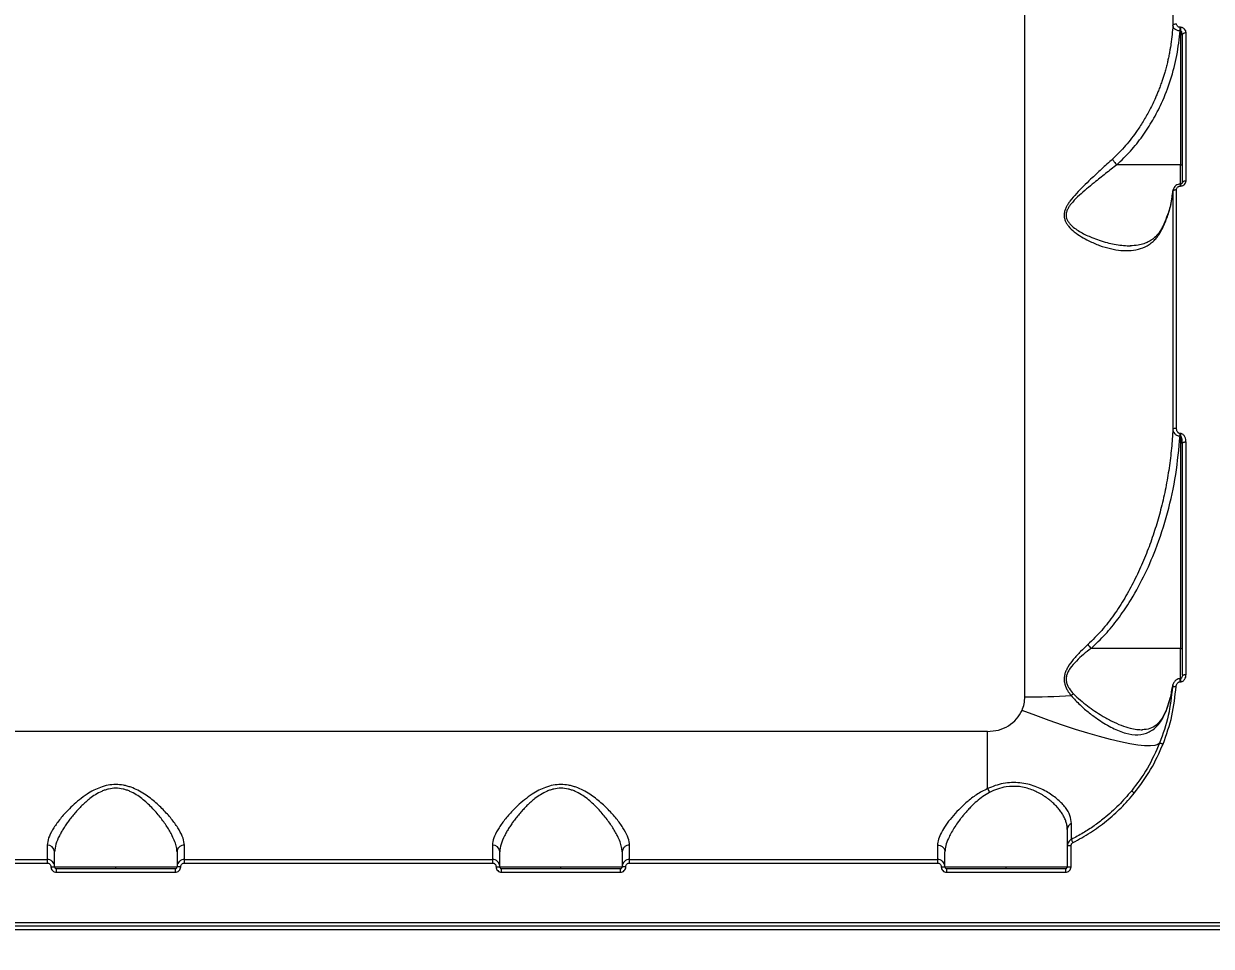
# Model space of a CAD drawing. Header units: millimetres. Extents: x -5609 to 5139, y -3980 to 3221.
# Drawn here: x 959 to 1279.1, y 221.6 to 470.4 of the extents above; entities that cross this region are included whole.
import ezdxf

# ---------------------------------------------------------------- set-up
doc = ezdxf.new("R2010")
doc.units = ezdxf.units.MM
for name, color, linetype in [('DIKOM_ОБЪЕКТ', 7, 'Continuous'), ('DIKOM_РАЗМЕР_ЗОНА', 7, 'Continuous'), ('DIKOM_РАЗМЕР_ОБЪЕКТА', 7, 'Continuous')]:
    doc.layers.add(name, color=color, linetype=linetype)
doc.styles.add('style1', font='arial.ttf', dxfattribs={"width": 0.8})
doc.dimstyles.new('1-50', dxfattribs={"dimtxt": 300, "dimasz": 200, "dimexe": 100, "dimexo": 0, "dimgap": 100, "dimtad": 1, "dimtxsty": 'style1', "dimcen": 200, "dimclrd": 7, "dimclre": 7, "dimclrt": 7, "dimadec": 1, "dimazin": 2, "dimtfac": 1, "dimtmove": 0, "dimatfit": 2, "dimfxl": 0, "dimlwd": 25, "dimlwe": 18, "dimarcsym": 0})

# ---------------------------------------------------------------- blocks, each defined once
blk = doc.blocks.new('A$Cc336a1e3')
at = {"color": 8, "linetype": 'Continuous', "lineweight": 15}
for p, q in [((4049.05, 1561.75), (4049.05, 1881.9)), ((4091, 1700.03), (4091, 1705.26)), ((4090.97, 1699.51), (4090.97, 1700.03)), ((4091, 1700.03), (4091, 1699.51)), ((4088.94, 1698.1), (4089.03, 1698.48)), ((4091, 1566.62), (4091, 1574.82)), ((4090.91, 1565.81), (4090.91, 1566.65)), ((4088.93, 1564.86), (4088.83, 1564.43))]:
    blk.add_line(p, q, dxfattribs=at)
at = {"color": 7, "linetype": 'Continuous', "lineweight": 15}
for p, q in [((4088.94, 1808.57), (4088.94, 1742.74)), ((4091, 1742.31), (4090.9, 1742.31)), ((4090.9, 1741.41), (4090.9, 1742.31)), ((4091, 1742.31), (4091, 1741.41)), ((4091, 1741.41), (4090.9, 1741.41)), ((4091, 1741.41), (4091, 1705.26)), ((4092.5, 1700.92), (4092.5, 1740.79)), ((4091, 1705.26), (4073.84, 1705.26)), ((4091, 1700.03), (4090.97, 1700.03)), ((4091.5, 1700.45), (4091.57, 1700.62)), ((4088.94, 1698.1), (4088.94, 1633.92)), ((4089.94, 1634.21), (4089.94, 1698.54)), ((4091, 1699.51), (4090.97, 1699.51)), ((4091, 1632.76), (4090.88, 1632.76)), ((4090.88, 1632.11), (4090.88, 1632.76)), ((4091, 1632.76), (4091, 1632.11)), ((4091, 1632.11), (4090.88, 1632.11)), ((4091, 1632.11), (4091, 1574.82)), ((4092.5, 1567.75), (4092.5, 1630.41)), ((4091, 1574.82), (4066.89, 1574.82)), ((4091.01, 1566.65), (4090.91, 1566.65)), ((4091, 1565.81), (4090.91, 1565.81)), ((4091.5, 1567.59), (4091.57, 1567.65)), ((4088.86, 1564.85), (4088.46, 1562.56)), ((4088.27, 1561.58), (4087.13, 1558.11)), ((4039, 1552.41), (3689, 1552.41)), ((4039, 1537), (4039, 1552.41)), ((3785.5, 1521.76), (3785.5, 1517.9)), ((3822.5, 1517.9), (3822.5, 1521.76)), ((3905.5, 1521.76), (3905.5, 1517.9)), ((3942.5, 1517.9), (3942.5, 1521.76)), ((4025.5, 1521.76), (4025.5, 1517.9)), ((4060.5, 1521.52), (4060.5, 1515.9)), ((4061.5, 1515.94), (4061.5, 1521.57)), ((3702.5, 1517.9), (3785.5, 1517.9)), ((3785.5, 1517.9), (3785.5, 1516.94)), ((3822.5, 1516.94), (3822.5, 1517.9)), ((3822.5, 1517.9), (3905.5, 1517.9)), ((3905.5, 1517.9), (3905.5, 1516.94)), ((3942.5, 1516.94), (3942.5, 1517.9)), ((3942.5, 1517.9), (4025.5, 1517.9)), ((4025.5, 1517.9), (4025.5, 1516.94)), ((3702.5, 1516.94), (3785.5, 1516.94)), ((3787.5, 1515.9), (3804, 1515.9)), ((3788, 1514.44), (3788, 1515.4)), ((3820, 1515.4), (3788, 1515.4)), ((3788, 1514.44), (3820, 1514.44)), ((3804, 1515.9), (3820.5, 1515.9)), ((3820, 1515.4), (3820, 1514.44)), ((3822.5, 1516.94), (3905.5, 1516.94)), ((3907.5, 1515.9), (3924, 1515.9)), ((3908, 1514.44), (3908, 1515.4)), ((3940, 1515.4), (3908, 1515.4)), ((3908, 1514.44), (3940, 1514.44)), ((3924, 1515.9), (3940.5, 1515.9)), ((3940, 1515.4), (3940, 1514.44)), ((3942.5, 1516.94), (4025.5, 1516.94)), ((4027.5, 1515.9), (4044, 1515.9)), ((4028, 1514.44), (4028, 1515.4)), ((4060, 1515.4), (4028, 1515.4)), ((4028, 1514.44), (4060, 1514.44)), ((4044, 1515.9), (4060.5, 1515.9)), ((4060, 1515.4), (4060, 1514.44)), ((3622, 1500.91), (4106, 1500.91)), ((4106, 1499.9), (3622, 1499.9)), ((4106, 1498.9), (3622, 1498.9))]:
    blk.add_line(p, q, dxfattribs=at)
at = {"color": 7, "linetype": 'Continuous', "lineweight": 15, "flags": 128}
for points in [[(4092.5, 1740.79), (4092.3, 1740.78), (4092.12, 1740.74), (4091.94, 1740.69), (4091.79, 1740.62), (4091.67, 1740.53), (4091.58, 1740.43), (4091.52, 1740.33), (4091.5, 1740.21)], [(4088.94, 1698.1), (4088.97, 1698.19), (4089.04, 1698.27), (4089.13, 1698.34), (4089.26, 1698.41), (4089.41, 1698.46), (4089.57, 1698.5), (4089.75, 1698.53), (4089.94, 1698.54)], [(4091, 1574.82), (4091.1, 1574.82), (4091.19, 1574.81), (4091.28, 1574.79), (4091.35, 1574.77), (4091.42, 1574.75), (4091.46, 1574.72), (4091.49, 1574.69), (4091.5, 1574.65)], [(4085.39, 1549.29), (4084.92, 1548.87), (4084.08, 1548.61), (4082.88, 1548.5), (4081.35, 1548.55), (4079.49, 1548.75), (4077.32, 1549.1), (4074.87, 1549.6), (4072.15, 1550.25), (4069.2, 1551.03), (4066.04, 1551.94), (4062.7, 1552.98), (4059.23, 1554.12), (4055.64, 1555.37), (4051.98, 1556.7), (4048.29, 1558.11)]]:
    blk.add_lwpolyline(points, dxfattribs=at)
at = {"color": 8, "linetype": 'Continuous', "lineweight": 15, "flags": 128}
blk.add_lwpolyline([(4087.13, 1558.11), (4087.08, 1557.98), (4087.05, 1557.73)], dxfattribs=at)
at = {"color": 7, "linetype": 'Continuous', "lineweight": 15}
for centre, radius, start, end in [((4073.02, 1580.8), 8.57, 215.4079, 224.2775), ((4049.17, 1798.15), 236.4, 269.9708, 272.9963), ((4076.15, 1533.2), 3.55, 47.1952, 62.557), ((4062.26, 1525.95), 1.76, 111.1444, 178.1679), ((3785.59, 1519.85), 1.91, 3.0474, 92.7523), ((3905.59, 1519.85), 1.91, 3.0474, 92.7523), ((4061.25, 1516.69), 4.89, 87.0725, 98.8301), ((4053.37, 1518.33), 9.61, 25.4874, 31.1663), ((3821.25, 1509.36), 6.58, 87.8263, 96.5461), ((3941.25, 1509.36), 6.58, 87.8263, 96.5461)]:
    blk.add_arc(centre, radius, start, end, dxfattribs=at)
for points, knots in [([(4088.94, 1742.74), (4088.89, 1741.96), (4088.76, 1740.3), (4088.52, 1738.38), (4088.29, 1736.91), (4088.12, 1735.91), (4087.89, 1734.75), (4087.68, 1733.76), (4087.54, 1733.14), (4087.48, 1732.92), (4087.36, 1732.39), (4087.13, 1731.48), (4086.77, 1730.2), (4086.42, 1729.06), (4086.05, 1727.91), (4085.64, 1726.73), (4085.18, 1725.51), (4084.72, 1724.36), (4083.96, 1722.57), (4082.81, 1720.17), (4081.17, 1717.23), (4079.04, 1713.95), (4076.31, 1710.36), (4073.88, 1707.96), (4072.66, 1706.76)], [0, 0, 0, 0, 0.058069, 0.124659, 0.14509, 0.169043, 0.20119, 0.232847, 0.244784, 0.248932, 0.249399, 0.285729, 0.318774, 0.348544, 0.375046, 0.40896, 0.441258, 0.471943, 0.501021, 0.586411, 0.669147, 0.75042, 0.875034, 1, 1, 1, 1]), ([(4088.94, 1742.74), (4088.96, 1742.81), (4089.01, 1742.95), (4089.24, 1743.13), (4089.57, 1743.25), (4089.82, 1743.27), (4089.94, 1743.28)], [0, 0, 0, 0, 0.240972, 0.499983, 0.758921, 1, 1, 1, 1]), ([(4088.94, 1742.74), (4088.97, 1742.59), (4089.03, 1742.28), (4089.36, 1741.92), (4089.74, 1741.69), (4090.08, 1741.54), (4090.48, 1741.44), (4090.76, 1741.42), (4090.9, 1741.41)], [0, 0, 0, 0, 0.233221, 0.475358, 0.601873, 0.732336, 0.865765, 1, 1, 1, 1]), ([(4090.9, 1742.31), (4090.83, 1742.31), (4090.69, 1742.32), (4090.49, 1742.39), (4090.32, 1742.49), (4090.13, 1742.67), (4089.97, 1742.93), (4089.95, 1743.16), (4089.94, 1743.28)], [0, 0, 0, 0, 0.124401, 0.250108, 0.372811, 0.500495, 0.750319, 1, 1, 1, 1]), ([(4092.5, 1740.79), (4092.48, 1740.97), (4092.45, 1741.33), (4092.19, 1741.74), (4091.9, 1742.02), (4091.64, 1742.18), (4091.33, 1742.29), (4091.11, 1742.3), (4091, 1742.31)], [0, 0, 0, 0, 0.249624, 0.499378, 0.627437, 0.749933, 0.875201, 1, 1, 1, 1]), ([(4073.84, 1705.26), (4075.1, 1706.46), (4077.61, 1708.86), (4080.82, 1712.93), (4083.61, 1717.24), (4086.22, 1722.3), (4088.46, 1728.14), (4090.18, 1734.71), (4090.66, 1739.18), (4090.9, 1741.41)], [0, 0, 0, 0, 0.125521, 0.250472, 0.374856, 0.499843, 0.667347, 0.834073, 1, 1, 1, 1]), ([(4091.5, 1740.21), (4091.49, 1740.45), (4091.46, 1740.79), (4091.31, 1741.18), (4091.18, 1741.34), (4091.07, 1741.4), (4091.02, 1741.41), (4091, 1741.41)], [0, 0, 0, 0, 0.499833, 0.749766, 0.891646, 0.948445, 1, 1, 1, 1]), ([(4091.5, 1740.21), (4091.5, 1733.76), (4091.5, 1720.85), (4091.5, 1707.25), (4091.5, 1700.45)], [0, 0, 0, 0, 0.5, 1, 1, 1, 1]), ([(4072.66, 1706.76), (4071.68, 1705.87), (4069.74, 1704.08), (4067.1, 1701.64), (4064.82, 1699.46), (4062.92, 1697.52), (4061.51, 1695.89), (4060.64, 1694.62), (4060.16, 1693.76), (4059.81, 1692.87), (4059.62, 1691.94), (4059.66, 1691.02), (4059.9, 1690.17), (4060.3, 1689.38), (4061.07, 1688.32), (4062.41, 1687.08), (4064.27, 1685.8), (4066.57, 1684.55), (4069.2, 1683.44), (4072.12, 1682.56), (4074.98, 1682.08), (4077.73, 1682.05), (4080.31, 1682.54), (4082.26, 1683.47), (4083.65, 1684.55), (4084.6, 1685.55), (4085.46, 1686.72), (4085.94, 1687.64), (4086.18, 1688.1)], [0, 0, 0, 0, 0.062096, 0.12419, 0.166263, 0.208612, 0.250673, 0.267401, 0.282602, 0.298919, 0.315281, 0.331755, 0.348133, 0.363597, 0.380617, 0.420606, 0.464429, 0.506418, 0.568853, 0.630517, 0.691981, 0.753871, 0.815264, 0.876879, 0.907927, 0.938228, 0.969338, 1, 1, 1, 1]), ([(4072.66, 1706.76), (4072.72, 1706.65), (4072.86, 1706.42), (4073.15, 1706.03), (4073.48, 1705.62), (4073.72, 1705.38), (4073.84, 1705.26)], [0, 0, 0, 0, 0.245731, 0.499974, 0.75421, 1, 1, 1, 1]), ([(4073.84, 1705.26), (4073.84, 1705.26), (4073.84, 1705.26), (4073.84, 1705.26), (4073.84, 1705.26)], [0, 0, 0, 0, 0.544799, 1, 1, 1, 1]), ([(4091, 1705.26), (4091.07, 1705.25), (4091.2, 1705.25), (4091.36, 1705.21), (4091.48, 1705.16), (4091.49, 1705.12), (4091.5, 1705.09)], [0, 0, 0, 0, 0.250101, 0.499929, 0.749949, 1, 1, 1, 1]), ([(4090.97, 1700.03), (4090.75, 1700.01), (4090.32, 1699.97), (4089.71, 1699.64), (4089.21, 1699.12), (4089.06, 1698.68), (4088.99, 1698.46)], [0, 0, 0, 0, 0.231387, 0.477127, 0.733891, 1, 1, 1, 1]), ([(4091, 1699.51), (4091.1, 1699.51), (4091.31, 1699.53), (4091.6, 1699.62), (4091.86, 1699.75), (4092.16, 1700), (4092.44, 1700.39), (4092.48, 1700.75), (4092.5, 1700.92)], [0, 0, 0, 0, 0.125199, 0.251006, 0.37535, 0.501261, 0.750505, 1, 1, 1, 1]), ([(4091.57, 1700.62), (4091.56, 1700.54), (4091.54, 1700.38), (4091.4, 1700.18), (4091.21, 1700.05), (4091.07, 1700.04), (4091, 1700.03)], [0, 0, 0, 0, 0.274122, 0.529873, 0.764868, 1, 1, 1, 1]), ([(4086.18, 1688.1), (4086.42, 1688.62), (4086.9, 1689.66), (4087.51, 1691.3), (4088.07, 1693.09), (4088.48, 1694.84), (4088.78, 1696.53), (4088.89, 1697.56), (4088.94, 1698.1)], [0, 0, 0, 0, 0.161478, 0.320855, 0.501542, 0.698744, 0.841247, 1, 1, 1, 1]), ([(4088.96, 1698.45), (4088.75, 1696.83), (4088.34, 1693.45), (4086.94, 1690.24), (4086.21, 1688.57)], [0, 0, 0, 0, 0.481687, 1, 1, 1, 1]), ([(4089.94, 1698.54), (4089.95, 1698.66), (4089.98, 1698.9), (4090.17, 1699.17), (4090.38, 1699.34), (4090.56, 1699.43), (4090.76, 1699.5), (4090.9, 1699.5), (4090.97, 1699.51)], [0, 0, 0, 0, 0.249804, 0.499194, 0.625334, 0.74932, 0.875299, 1, 1, 1, 1]), ([(4086.24, 1688.66), (4085.96, 1688.13), (4085.42, 1687.11), (4084.52, 1686.05), (4083.73, 1685.33), (4083.02, 1684.82), (4082.21, 1684.35), (4081.07, 1683.89), (4079.5, 1683.49), (4078.18, 1683.43), (4077.46, 1683.4)], [0, 0, 0, 0, 0.142023, 0.273079, 0.371564, 0.442238, 0.531812, 0.654041, 0.809282, 1, 1, 1, 1]), ([(4088.94, 1633.92), (4088.84, 1632.21), (4088.63, 1628.72), (4087.97, 1623.46), (4087.06, 1618.12), (4085.88, 1612.9), (4084.46, 1607.8), (4082.79, 1602.82), (4080.84, 1597.89), (4078.59, 1593.05), (4076.03, 1588.35), (4073.12, 1583.86), (4069.86, 1579.6), (4067.31, 1577.09), (4066.04, 1575.84)], [0, 0, 0, 0, 0.080959, 0.165831, 0.250676, 0.336953, 0.418726, 0.500442, 0.5844, 0.667998, 0.751091, 0.834733, 0.917501, 1, 1, 1, 1]), ([(4088.94, 1633.92), (4088.96, 1633.96), (4089.01, 1634.04), (4089.24, 1634.13), (4089.57, 1634.2), (4089.82, 1634.21), (4089.94, 1634.21)], [0, 0, 0, 0, 0.240964, 0.49995, 0.758908, 1, 1, 1, 1]), ([(4088.94, 1633.92), (4088.97, 1633.73), (4089.02, 1633.34), (4089.29, 1632.88), (4089.63, 1632.55), (4089.97, 1632.32), (4090.4, 1632.15), (4090.72, 1632.12), (4090.88, 1632.11)], [0, 0, 0, 0, 0.220879, 0.45183, 0.575927, 0.707905, 0.850493, 1, 1, 1, 1]), ([(4090.88, 1632.76), (4090.8, 1632.77), (4090.63, 1632.78), (4090.42, 1632.92), (4090.26, 1633.09), (4090.09, 1633.37), (4089.97, 1633.75), (4089.95, 1634.06), (4089.94, 1634.21)], [0, 0, 0, 0, 0.124898, 0.250275, 0.369308, 0.500739, 0.750213, 1, 1, 1, 1]), ([(4092.5, 1630.41), (4092.49, 1630.66), (4092.46, 1631.16), (4092.21, 1631.88), (4091.84, 1632.41), (4091.45, 1632.66), (4091.2, 1632.74), (4091.07, 1632.75), (4091, 1632.76)], [0, 0, 0, 0, 0.249902, 0.499502, 0.748844, 0.874396, 0.938017, 1, 1, 1, 1]), ([(4066.89, 1574.82), (4068.21, 1576.05), (4070.84, 1578.52), (4074.21, 1582.71), (4077.74, 1587.87), (4081.18, 1594.09), (4084.7, 1602.18), (4087.67, 1611.37), (4089.95, 1621.65), (4090.57, 1628.62), (4090.88, 1632.11)], [0, 0, 0, 0, 0.083476, 0.166702, 0.250244, 0.375897, 0.500729, 0.666518, 0.833409, 1, 1, 1, 1]), ([(4091.5, 1630.1), (4091.49, 1630.46), (4091.47, 1631), (4091.34, 1631.61), (4091.23, 1631.91), (4091.13, 1632.05), (4091.05, 1632.1), (4091.02, 1632.11), (4091, 1632.11)], [0, 0, 0, 0, 0.497988, 0.748085, 0.87353, 0.947982, 0.975804, 1, 1, 1, 1]), ([(4092.5, 1630.41), (4092.37, 1630.41), (4092.18, 1630.4), (4091.95, 1630.37), (4091.79, 1630.33), (4091.66, 1630.28), (4091.53, 1630.2), (4091.51, 1630.14), (4091.5, 1630.1)], [0, 0, 0, 0, 0.239403, 0.368346, 0.499984, 0.631593, 0.760606, 1, 1, 1, 1]), ([(4091.5, 1630.1), (4091.5, 1623.27), (4091.5, 1609.6), (4091.5, 1588.72), (4091.5, 1574.63), (4091.5, 1567.59)], [0, 0, 0, 0, 0.333319, 0.666685, 1, 1, 1, 1]), ([(4066.04, 1575.84), (4065.37, 1575.22), (4064.02, 1573.96), (4062.14, 1571.94), (4060.83, 1570.17), (4060.12, 1568.76), (4059.77, 1567.76), (4059.61, 1566.71), (4059.7, 1565.31), (4060.2, 1564.02), (4060.9, 1562.88), (4061.31, 1562.35), (4061.53, 1562.07)], [0, 0, 0, 0, 0.165375, 0.338276, 0.4948, 0.558127, 0.620499, 0.684319, 0.747991, 0.874316, 0.934137, 1, 1, 1, 1]), ([(4066.89, 1574.82), (4066.2, 1574.28), (4064.85, 1573.21), (4062.92, 1571.46), (4061.53, 1569.92), (4060.73, 1568.63), (4060.34, 1567.73), (4060.14, 1566.76), (4060.2, 1565.79), (4060.5, 1564.87), (4061.1, 1563.76), (4061.73, 1563.06), (4062.15, 1562.59)], [0, 0, 0, 0, 0.169378, 0.335961, 0.49984, 0.562678, 0.624849, 0.687481, 0.749775, 0.812281, 0.87477, 1, 1, 1, 1]), ([(4090.91, 1566.65), (4090.73, 1566.63), (4090.33, 1566.6), (4089.72, 1566.26), (4089.17, 1565.65), (4088.99, 1565.12), (4088.89, 1564.83)], [0, 0, 0, 0, 0.176867, 0.417083, 0.692845, 1, 1, 1, 1]), ([(4089.83, 1564.51), (4089.85, 1564.66), (4089.89, 1564.97), (4090.11, 1565.38), (4090.39, 1565.65), (4090.67, 1565.79), (4090.83, 1565.8), (4090.91, 1565.81)], [0, 0, 0, 0, 0.249715, 0.499103, 0.748783, 0.877248, 1, 1, 1, 1]), ([(4091, 1565.81), (4091.11, 1565.82), (4091.34, 1565.84), (4091.65, 1565.99), (4091.92, 1566.2), (4092.21, 1566.55), (4092.45, 1567.08), (4092.48, 1567.52), (4092.5, 1567.75)], [0, 0, 0, 0, 0.125682, 0.250754, 0.372669, 0.50151, 0.750721, 1, 1, 1, 1]), ([(4091.57, 1567.65), (4091.55, 1567.5), (4091.5, 1567.23), (4091.36, 1566.94), (4091.22, 1566.77), (4091.13, 1566.69), (4091.06, 1566.66), (4091.02, 1566.65), (4091.01, 1566.65), (4091, 1566.65)], [0, 0, 0, 0, 0.355763, 0.66756, 0.793195, 0.888733, 0.951826, 0.975762, 1, 1, 1, 1]), ([(4061.53, 1562.07), (4061.63, 1562.17), (4061.83, 1562.35), (4062.04, 1562.51), (4062.15, 1562.59)], [0, 0, 0, 0, 0.50005, 1, 1, 1, 1]), ([(4088.83, 1564.43), (4088.56, 1561.85), (4088.01, 1556.67), (4086.26, 1551.75), (4085.39, 1549.29)], [0, 0, 0, 0, 0.500043, 1, 1, 1, 1]), ([(4086.32, 1549.03), (4087.21, 1551.55), (4088.99, 1556.58), (4089.55, 1561.87), (4089.83, 1564.51)], [0, 0, 0, 0, 0.499998, 1, 1, 1, 1]), ([(4087.05, 1557.73), (4087.46, 1558.83), (4088.28, 1561.03), (4088.65, 1563.3), (4088.83, 1564.43)], [0, 0, 0, 0, 0.500381, 1, 1, 1, 1]), ([(4088.83, 1564.43), (4088.85, 1564.45), (4088.9, 1564.48), (4089.13, 1564.52), (4089.46, 1564.53), (4089.71, 1564.52), (4089.83, 1564.51)], [0, 0, 0, 0, 0.241074, 0.500053, 0.758991, 1, 1, 1, 1]), ([(4048.29, 1558.11), (4048.51, 1558.7), (4048.96, 1559.87), (4049.02, 1561.13), (4049.05, 1561.75)], [0, 0, 0, 0, 0.501502, 1, 1, 1, 1]), ([(4061.53, 1562.07), (4062.32, 1561.22), (4063.89, 1559.52), (4066.43, 1557.39), (4069.38, 1555.21), (4072.7, 1553.23), (4076.27, 1551.79), (4079.61, 1551.34), (4082.11, 1551.94), (4083.89, 1553.08), (4085.1, 1554.28), (4086.17, 1555.8), (4086.75, 1557.08), (4087.05, 1557.73)], [0, 0, 0, 0, 0.084171, 0.167661, 0.251368, 0.37574, 0.50064, 0.624961, 0.749623, 0.812307, 0.87475, 0.936913, 1, 1, 1, 1]), ([(4039, 1552.41), (4039.99, 1552.48), (4041.97, 1552.64), (4044.67, 1553.86), (4046.93, 1555.66), (4047.84, 1557.3), (4048.29, 1558.11)], [0, 0, 0, 0, 0.257838, 0.511894, 0.759439, 1, 1, 1, 1]), ([(4087.13, 1558.11), (4086.73, 1557.27), (4085.94, 1555.59), (4084.47, 1554.03), (4082.8, 1553.04), (4081.42, 1552.92), (4080.72, 1552.86)], [0, 0, 0, 0, 0.244536, 0.490365, 0.741655, 1, 1, 1, 1]), ([(4085.39, 1549.29), (4084.37, 1546.99), (4082.33, 1542.39), (4079.3, 1538.36), (4077.78, 1536.35)], [0, 0, 0, 0, 0.500004, 1, 1, 1, 1]), ([(4078.56, 1535.8), (4080.11, 1537.86), (4083.2, 1541.98), (4085.28, 1546.68), (4086.32, 1549.03)], [0, 0, 0, 0, 0.5, 1, 1, 1, 1]), ([(4085.39, 1549.29), (4085.41, 1549.29), (4085.45, 1549.31), (4085.67, 1549.26), (4085.98, 1549.16), (4086.21, 1549.07), (4086.32, 1549.03)], [0, 0, 0, 0, 0.240976, 0.499992, 0.7591, 1, 1, 1, 1]), ([(3822.5, 1521.76), (3822.42, 1522.38), (3822.27, 1523.61), (3821.14, 1525.85), (3819.51, 1528.24), (3817.4, 1530.74), (3814.84, 1533.23), (3812.3, 1535.21), (3810.01, 1536.56), (3808.42, 1537.27), (3807.1, 1537.69), (3805.73, 1538.01), (3803.98, 1538.17), (3801.87, 1537.97), (3799.87, 1537.4), (3797.97, 1536.55), (3796.06, 1535.42), (3794.14, 1534.01), (3792.29, 1532.39), (3790.37, 1530.46), (3788.49, 1528.25), (3786.87, 1525.86), (3785.74, 1523.62), (3785.58, 1522.38), (3785.5, 1521.76)], [0, 0, 0, 0, 0.061231, 0.122776, 0.184508, 0.246762, 0.308928, 0.371934, 0.405172, 0.435829, 0.452617, 0.468854, 0.500271, 0.531643, 0.564591, 0.595172, 0.628313, 0.670082, 0.711982, 0.753506, 0.81525, 0.877057, 0.938318, 1, 1, 1, 1]), ([(3804, 1537.12), (3803.34, 1537.07), (3802.36, 1537.01), (3801.11, 1536.63), (3799.9, 1536.16), (3798.49, 1535.4), (3797.07, 1534.39), (3795.86, 1533.39), (3794.83, 1532.42), (3793.86, 1531.42), (3792.94, 1530.39), (3792.06, 1529.32), (3791.25, 1528.26), (3790.53, 1527.23), (3789.88, 1526.23), (3789.3, 1525.24), (3788.52, 1523.79), (3787.71, 1521.92), (3787.57, 1520.61), (3787.5, 1519.95)], [0, 0, 0, 0, 0.062718, 0.093244, 0.125436, 0.188207, 0.250742, 0.29985, 0.34934, 0.398896, 0.447772, 0.500432, 0.55407, 0.601563, 0.650892, 0.700492, 0.749952, 0.874404, 1, 1, 1, 1]), ([(3820.5, 1519.95), (3820.47, 1520.37), (3820.41, 1521.22), (3819.95, 1522.68), (3819.31, 1524.11), (3818.57, 1525.49), (3817.8, 1526.75), (3816.92, 1528.03), (3815.95, 1529.32), (3814.88, 1530.61), (3813.71, 1531.89), (3812.44, 1533.13), (3811.05, 1534.31), (3809.52, 1535.39), (3808.1, 1536.16), (3806.9, 1536.63), (3805.65, 1537.01), (3804.66, 1537.07), (3804, 1537.12)], [0, 0, 0, 0, 0.081928, 0.164557, 0.249571, 0.312042, 0.374373, 0.436895, 0.499548, 0.56181, 0.623925, 0.686213, 0.749003, 0.81164, 0.874481, 0.90655, 0.936958, 1, 1, 1, 1]), ([(3942.5, 1521.76), (3942.42, 1522.38), (3942.27, 1523.61), (3941.14, 1525.85), (3939.51, 1528.24), (3937.4, 1530.74), (3934.84, 1533.23), (3932.3, 1535.21), (3930.01, 1536.56), (3928.42, 1537.27), (3927.1, 1537.69), (3925.73, 1538.01), (3923.98, 1538.17), (3921.87, 1537.97), (3919.87, 1537.4), (3917.97, 1536.55), (3916.06, 1535.42), (3914.14, 1534.01), (3912.29, 1532.39), (3910.37, 1530.46), (3908.49, 1528.25), (3906.87, 1525.86), (3905.74, 1523.62), (3905.58, 1522.38), (3905.5, 1521.76)], [0, 0, 0, 0, 0.061231, 0.122776, 0.184508, 0.246762, 0.308928, 0.371934, 0.405172, 0.435829, 0.452617, 0.468854, 0.500271, 0.531643, 0.564591, 0.595172, 0.628313, 0.670082, 0.711982, 0.753506, 0.81525, 0.877057, 0.938318, 1, 1, 1, 1]), ([(3924, 1537.12), (3923.34, 1537.07), (3922.36, 1537.01), (3921.11, 1536.63), (3919.9, 1536.16), (3918.49, 1535.4), (3917.07, 1534.39), (3915.86, 1533.39), (3914.83, 1532.42), (3913.86, 1531.42), (3912.94, 1530.39), (3912.06, 1529.32), (3911.25, 1528.26), (3910.53, 1527.23), (3909.88, 1526.23), (3909.3, 1525.24), (3908.52, 1523.79), (3907.71, 1521.92), (3907.57, 1520.61), (3907.5, 1519.95)], [0, 0, 0, 0, 0.062722, 0.093244, 0.125436, 0.188207, 0.250742, 0.29985, 0.34934, 0.398896, 0.447772, 0.500432, 0.55407, 0.601563, 0.650892, 0.700492, 0.749952, 0.874404, 1, 1, 1, 1]), ([(3940.5, 1519.95), (3940.47, 1520.37), (3940.41, 1521.22), (3939.95, 1522.68), (3939.31, 1524.11), (3938.57, 1525.49), (3937.8, 1526.75), (3936.92, 1528.03), (3935.95, 1529.32), (3934.88, 1530.61), (3933.71, 1531.89), (3932.44, 1533.13), (3931.05, 1534.31), (3929.52, 1535.39), (3928.1, 1536.16), (3926.9, 1536.63), (3925.65, 1537.01), (3924.66, 1537.07), (3924, 1537.12)], [0, 0, 0, 0, 0.081928, 0.164557, 0.249571, 0.312042, 0.374373, 0.436895, 0.49955, 0.561809, 0.623925, 0.686213, 0.749003, 0.81164, 0.874481, 0.90655, 0.936958, 1, 1, 1, 1]), ([(4039, 1537), (4037.98, 1536.48), (4035.96, 1535.44), (4033.42, 1533.42), (4031.19, 1531.34), (4029.29, 1529.22), (4027.7, 1527.14), (4026.5, 1525.17), (4025.67, 1523.32), (4025.56, 1522.28), (4025.5, 1521.76)], [0, 0, 0, 0, 0.127438, 0.253797, 0.379468, 0.503782, 0.62855, 0.752229, 0.875807, 1, 1, 1, 1]), ([(4061.63, 1527.59), (4061.55, 1528.29), (4061.39, 1529.7), (4060.1, 1531.88), (4058.1, 1534.02), (4055.36, 1536.02), (4052.47, 1537.44), (4049.83, 1538.24), (4047.7, 1538.61), (4045.47, 1538.68), (4043.22, 1538.41), (4041.04, 1537.85), (4039.68, 1537.28), (4039, 1537)], [0, 0, 0, 0, 0.123906, 0.248054, 0.371611, 0.496023, 0.620563, 0.683269, 0.74642, 0.809431, 0.872817, 0.93637, 1, 1, 1, 1]), ([(4039, 1537), (4039.1, 1536.84), (4039.29, 1536.51), (4039.46, 1536.14), (4039.54, 1535.95)], [0, 0, 0, 0, 0.499996, 1, 1, 1, 1]), ([(4044, 1537.49), (4043.22, 1537.31), (4041.65, 1536.97), (4040.25, 1536.29), (4039.54, 1535.95)], [0, 0, 0, 0, 0.49959, 1, 1, 1, 1]), ([(4060.5, 1526.01), (4060.49, 1526.3), (4060.46, 1526.92), (4060.24, 1527.87), (4059.89, 1528.84), (4059.4, 1529.81), (4058.78, 1530.77), (4058.01, 1531.75), (4057.13, 1532.69), (4056.23, 1533.52), (4055.38, 1534.2), (4054.58, 1534.78), (4053.59, 1535.41), (4052.39, 1536.08), (4050.9, 1536.74), (4049.31, 1537.25), (4047.02, 1537.73), (4045.21, 1537.58), (4044, 1537.49)], [0, 0, 0, 0, 0.059251, 0.124898, 0.187105, 0.249659, 0.312408, 0.374694, 0.441398, 0.499361, 0.544202, 0.585953, 0.624633, 0.690475, 0.750002, 0.812516, 0.875374, 1, 1, 1, 1]), ([(4039.54, 1535.95), (4038.92, 1535.6), (4037.69, 1534.89), (4036.06, 1533.57), (4034.92, 1532.51), (4034.18, 1531.75), (4033.78, 1531.32), (4033.39, 1530.89), (4033, 1530.45), (4032.71, 1530.11), (4032.43, 1529.76), (4032.09, 1529.35), (4031.66, 1528.8), (4031.26, 1528.26), (4030.67, 1527.44), (4029.92, 1526.32), (4029.1, 1524.9), (4028.32, 1523.33), (4027.65, 1521.61), (4027.55, 1520.51), (4027.5, 1519.95)], [0, 0, 0, 0, 0.082674, 0.165593, 0.249913, 0.273575, 0.299134, 0.323567, 0.347733, 0.374939, 0.381396, 0.407268, 0.44626, 0.475201, 0.499309, 0.58655, 0.668107, 0.749285, 0.874206, 1, 1, 1, 1]), ([(4077.78, 1536.35), (4076.67, 1535.06), (4074.39, 1532.42), (4070.94, 1529.36), (4067.69, 1526.91), (4064.76, 1524.99), (4062.66, 1523.87), (4061.6, 1523.3)], [0, 0, 0, 0, 0.244475, 0.498626, 0.659752, 0.82687, 1, 1, 1, 1]), ([(4062.05, 1522.46), (4063.62, 1523.32), (4066.76, 1525.04), (4071.08, 1528.22), (4075.07, 1531.76), (4077.39, 1534.45), (4078.56, 1535.8)], [0, 0, 0, 0, 0.251739, 0.501319, 0.749823, 1, 1, 1, 1]), ([(4061.6, 1523.3), (4061.6, 1523.35), (4061.6, 1523.46), (4061.61, 1524.31), (4061.61, 1525.63), (4061.62, 1526.94), (4061.63, 1527.59)], [0, 0, 0, 0, 0.249738, 0.498125, 0.748687, 1, 1, 1, 1]), ([(4060.5, 1526.01), (4060.5, 1525.32), (4060.5, 1523.95), (4060.5, 1522.58), (4060.5, 1521.68), (4060.5, 1521.57), (4060.5, 1521.52)], [0, 0, 0, 0, 0.251217, 0.50176, 0.750186, 1, 1, 1, 1]), ([(3822.5, 1521.76), (3822.25, 1521.74), (3821.86, 1521.7), (3821.4, 1521.47), (3821.08, 1521.24), (3820.82, 1520.95), (3820.57, 1520.53), (3820.53, 1520.18), (3820.5, 1519.95)], [0, 0, 0, 0, 0.239432, 0.368329, 0.499983, 0.631628, 0.760543, 1, 1, 1, 1]), ([(3942.5, 1521.76), (3942.25, 1521.74), (3941.86, 1521.7), (3941.4, 1521.47), (3941.08, 1521.24), (3940.82, 1520.95), (3940.57, 1520.53), (3940.53, 1520.18), (3940.5, 1519.95)], [0, 0, 0, 0, 0.239432, 0.368329, 0.499983, 0.631628, 0.760543, 1, 1, 1, 1]), ([(4025.5, 1521.76), (4025.75, 1521.74), (4026.14, 1521.7), (4026.6, 1521.47), (4026.92, 1521.24), (4027.18, 1520.95), (4027.43, 1520.53), (4027.47, 1520.18), (4027.5, 1519.95)], [0, 0, 0, 0, 0.239432, 0.368329, 0.499983, 0.631628, 0.760543, 1, 1, 1, 1]), ([(4061.6, 1523.3), (4061.45, 1523.21), (4061.13, 1523.02), (4060.8, 1522.61), (4060.56, 1522.1), (4060.52, 1521.74), (4060.5, 1521.52)], [0, 0, 0, 0, 0.238342, 0.500619, 0.700865, 1, 1, 1, 1]), ([(4061.5, 1521.57), (4061.51, 1521.66), (4061.52, 1521.84), (4061.64, 1522.1), (4061.81, 1522.32), (4061.97, 1522.41), (4062.05, 1522.46)], [0, 0, 0, 0, 0.24974, 0.499784, 0.74979, 1, 1, 1, 1]), ([(3787.5, 1515.9), (3787.49, 1516.07), (3787.46, 1516.39), (3787.27, 1516.88), (3786.98, 1517.28), (3786.61, 1517.58), (3786.14, 1517.83), (3785.75, 1517.88), (3785.5, 1517.9)], [0, 0, 0, 0, 0.161779, 0.299236, 0.500419, 0.631562, 0.758731, 1, 1, 1, 1]), ([(3787.5, 1515.9), (3787.5, 1515.95), (3787.5, 1516.05), (3787.5, 1516.86), (3787.5, 1518.1), (3787.5, 1519.34), (3787.5, 1519.95)], [0, 0, 0, 0, 0.249231, 0.499998, 0.750771, 1, 1, 1, 1]), ([(3820.5, 1519.95), (3820.5, 1519.34), (3820.5, 1518.1), (3820.5, 1516.86), (3820.5, 1516.05), (3820.5, 1515.95), (3820.5, 1515.9)], [0, 0, 0, 0, 0.249229, 0.500002, 0.750769, 1, 1, 1, 1]), ([(3822.5, 1517.9), (3822.25, 1517.88), (3821.86, 1517.83), (3821.39, 1517.58), (3821.02, 1517.28), (3820.73, 1516.88), (3820.54, 1516.39), (3820.51, 1516.07), (3820.5, 1515.9)], [0, 0, 0, 0, 0.241471, 0.368754, 0.500046, 0.701026, 0.838363, 1, 1, 1, 1]), ([(3907.5, 1515.9), (3907.49, 1516.07), (3907.46, 1516.39), (3907.27, 1516.88), (3906.98, 1517.28), (3906.61, 1517.58), (3906.14, 1517.83), (3905.75, 1517.88), (3905.5, 1517.9)], [0, 0, 0, 0, 0.16178, 0.299237, 0.500421, 0.631564, 0.758767, 1, 1, 1, 1]), ([(3907.5, 1515.9), (3907.5, 1515.95), (3907.5, 1516.05), (3907.5, 1516.86), (3907.5, 1518.1), (3907.5, 1519.34), (3907.5, 1519.95)], [0, 0, 0, 0, 0.249231, 0.499998, 0.750771, 1, 1, 1, 1]), ([(3940.5, 1519.95), (3940.5, 1519.34), (3940.5, 1518.1), (3940.5, 1516.86), (3940.5, 1516.05), (3940.5, 1515.95), (3940.5, 1515.9)], [0, 0, 0, 0, 0.249229, 0.500002, 0.750769, 1, 1, 1, 1]), ([(3942.5, 1517.9), (3942.25, 1517.88), (3941.86, 1517.83), (3941.39, 1517.58), (3941.02, 1517.28), (3940.73, 1516.88), (3940.54, 1516.39), (3940.51, 1516.07), (3940.5, 1515.9)], [0, 0, 0, 0, 0.241471, 0.368754, 0.500046, 0.701026, 0.838363, 1, 1, 1, 1]), ([(4027.5, 1515.9), (4027.49, 1516.07), (4027.46, 1516.39), (4027.27, 1516.88), (4026.98, 1517.28), (4026.61, 1517.58), (4026.14, 1517.83), (4025.75, 1517.88), (4025.5, 1517.9)], [0, 0, 0, 0, 0.161781, 0.299253, 0.500417, 0.631561, 0.758765, 1, 1, 1, 1]), ([(4027.5, 1515.9), (4027.5, 1515.95), (4027.5, 1516.05), (4027.5, 1516.86), (4027.5, 1518.1), (4027.5, 1519.34), (4027.5, 1519.95)], [0, 0, 0, 0, 0.249231, 0.499998, 0.750771, 1, 1, 1, 1]), ([(3785.5, 1516.94), (3785.63, 1516.93), (3785.89, 1516.9), (3786.22, 1516.67), (3786.45, 1516.34), (3786.48, 1516.07), (3786.5, 1515.94)], [0, 0, 0, 0, 0.249713, 0.499353, 0.749149, 1, 1, 1, 1]), ([(3786.5, 1515.94), (3786.52, 1515.74), (3786.57, 1515.35), (3786.91, 1514.85), (3787.41, 1514.51), (3787.8, 1514.46), (3788, 1514.44)], [0, 0, 0, 0, 0.250577, 0.500246, 0.750038, 1, 1, 1, 1]), ([(3786.5, 1515.94), (3786.63, 1515.94), (3786.82, 1515.94), (3787.05, 1515.94), (3787.21, 1515.93), (3787.34, 1515.92), (3787.47, 1515.92), (3787.49, 1515.91), (3787.5, 1515.9)], [0, 0, 0, 0, 0.239474, 0.368406, 0.499979, 0.631609, 0.760527, 1, 1, 1, 1]), ([(3787.5, 1515.9), (3787.5, 1515.86), (3787.51, 1515.79), (3787.55, 1515.67), (3787.63, 1515.56), (3787.72, 1515.48), (3787.84, 1515.42), (3787.94, 1515.41), (3788, 1515.4)], [0, 0, 0, 0, 0.147706, 0.280519, 0.500422, 0.629443, 0.755917, 1, 1, 1, 1]), ([(3804, 1515.4), (3804, 1515.41), (3804, 1515.43), (3804, 1515.57), (3804, 1515.73), (3804, 1515.85), (3804, 1515.9)], [0, 0, 0, 0, 0.27017, 0.562315, 0.789695, 1, 1, 1, 1]), ([(3820, 1514.44), (3820.2, 1514.46), (3820.59, 1514.51), (3821.09, 1514.85), (3821.43, 1515.35), (3821.48, 1515.74), (3821.5, 1515.94)], [0, 0, 0, 0, 0.250551, 0.500186, 0.749993, 1, 1, 1, 1]), ([(3820, 1515.4), (3820.06, 1515.41), (3820.16, 1515.42), (3820.28, 1515.48), (3820.38, 1515.56), (3820.45, 1515.67), (3820.49, 1515.79), (3820.5, 1515.86), (3820.5, 1515.9)], [0, 0, 0, 0, 0.24424, 0.370899, 0.500015, 0.719735, 0.85239, 1, 1, 1, 1]), ([(3821.5, 1515.94), (3821.52, 1516.07), (3821.55, 1516.33), (3821.78, 1516.67), (3822.11, 1516.9), (3822.37, 1516.93), (3822.5, 1516.94)], [0, 0, 0, 0, 0.250287, 0.50016, 0.749726, 1, 1, 1, 1]), ([(3905.5, 1516.94), (3905.63, 1516.93), (3905.89, 1516.9), (3906.22, 1516.67), (3906.45, 1516.34), (3906.48, 1516.07), (3906.5, 1515.94)], [0, 0, 0, 0, 0.249713, 0.499353, 0.749149, 1, 1, 1, 1]), ([(3906.5, 1515.94), (3906.52, 1515.74), (3906.57, 1515.35), (3906.91, 1514.85), (3907.41, 1514.51), (3907.8, 1514.46), (3908, 1514.44)], [0, 0, 0, 0, 0.250577, 0.500246, 0.750038, 1, 1, 1, 1]), ([(3906.5, 1515.94), (3906.63, 1515.94), (3906.82, 1515.94), (3907.05, 1515.94), (3907.21, 1515.93), (3907.34, 1515.92), (3907.47, 1515.92), (3907.49, 1515.91), (3907.5, 1515.9)], [0, 0, 0, 0, 0.239474, 0.368406, 0.499979, 0.631609, 0.760527, 1, 1, 1, 1]), ([(3907.5, 1515.9), (3907.5, 1515.86), (3907.51, 1515.79), (3907.55, 1515.67), (3907.63, 1515.56), (3907.72, 1515.48), (3907.84, 1515.42), (3907.94, 1515.41), (3908, 1515.4)], [0, 0, 0, 0, 0.147706, 0.280519, 0.500422, 0.629443, 0.755917, 1, 1, 1, 1]), ([(3924, 1515.4), (3924, 1515.41), (3924, 1515.43), (3924, 1515.57), (3924, 1515.73), (3924, 1515.85), (3924, 1515.9)], [0, 0, 0, 0, 0.27017, 0.562315, 0.789695, 1, 1, 1, 1]), ([(3940, 1514.44), (3940.2, 1514.46), (3940.59, 1514.51), (3941.09, 1514.85), (3941.43, 1515.35), (3941.48, 1515.74), (3941.5, 1515.94)], [0, 0, 0, 0, 0.250555, 0.500195, 0.749978, 1, 1, 1, 1]), ([(3940, 1515.4), (3940.06, 1515.41), (3940.16, 1515.42), (3940.28, 1515.48), (3940.38, 1515.56), (3940.45, 1515.67), (3940.49, 1515.79), (3940.5, 1515.86), (3940.5, 1515.9)], [0, 0, 0, 0, 0.24424, 0.370899, 0.500015, 0.719735, 0.85239, 1, 1, 1, 1]), ([(3941.5, 1515.94), (3941.52, 1516.07), (3941.55, 1516.33), (3941.78, 1516.67), (3942.11, 1516.9), (3942.37, 1516.93), (3942.5, 1516.94)], [0, 0, 0, 0, 0.250287, 0.50016, 0.749726, 1, 1, 1, 1]), ([(4025.5, 1516.94), (4025.63, 1516.93), (4025.89, 1516.9), (4026.22, 1516.67), (4026.45, 1516.34), (4026.48, 1516.07), (4026.5, 1515.94)], [0, 0, 0, 0, 0.249713, 0.499353, 0.749149, 1, 1, 1, 1]), ([(4026.5, 1515.94), (4026.52, 1515.74), (4026.57, 1515.35), (4026.91, 1514.85), (4027.41, 1514.51), (4027.8, 1514.46), (4028, 1514.44)], [0, 0, 0, 0, 0.250577, 0.500246, 0.750038, 1, 1, 1, 1]), ([(4026.5, 1515.94), (4026.63, 1515.94), (4026.82, 1515.94), (4027.05, 1515.94), (4027.21, 1515.93), (4027.34, 1515.92), (4027.47, 1515.92), (4027.49, 1515.91), (4027.5, 1515.9)], [0, 0, 0, 0, 0.239474, 0.368406, 0.499979, 0.631609, 0.760527, 1, 1, 1, 1]), ([(4027.5, 1515.9), (4027.5, 1515.86), (4027.51, 1515.79), (4027.55, 1515.67), (4027.63, 1515.56), (4027.72, 1515.48), (4027.84, 1515.42), (4027.94, 1515.41), (4028, 1515.4)], [0, 0, 0, 0, 0.147706, 0.280519, 0.500422, 0.629443, 0.755917, 1, 1, 1, 1]), ([(4044, 1515.4), (4044, 1515.41), (4044, 1515.43), (4044, 1515.57), (4044, 1515.73), (4044, 1515.85), (4044, 1515.9)], [0, 0, 0, 0, 0.27017, 0.562315, 0.789695, 1, 1, 1, 1]), ([(4060, 1514.44), (4060.2, 1514.46), (4060.59, 1514.51), (4061.09, 1514.85), (4061.43, 1515.35), (4061.48, 1515.74), (4061.5, 1515.94)], [0, 0, 0, 0, 0.250555, 0.500195, 0.749978, 1, 1, 1, 1]), ([(4060, 1515.4), (4060.06, 1515.41), (4060.16, 1515.42), (4060.28, 1515.48), (4060.38, 1515.56), (4060.45, 1515.67), (4060.49, 1515.79), (4060.5, 1515.86), (4060.5, 1515.9)], [0, 0, 0, 0, 0.24424, 0.370899, 0.500015, 0.719735, 0.85239, 1, 1, 1, 1]), ([(4060.5, 1515.9), (4060.51, 1515.91), (4060.53, 1515.92), (4060.66, 1515.92), (4060.79, 1515.93), (4060.95, 1515.94), (4061.18, 1515.94), (4061.37, 1515.94), (4061.5, 1515.94)], [0, 0, 0, 0, 0.239473, 0.368391, 0.500021, 0.631594, 0.760526, 1, 1, 1, 1])]:
    blk.add_open_spline(points, degree=3, knots=knots, dxfattribs=at)
at = {"color": 8, "linetype": 'Continuous', "lineweight": 15}
for points, knots in [([(4073.84, 1705.26), (4073.34, 1704.86), (4072.33, 1704.06), (4070.81, 1702.85), (4069.28, 1701.64), (4067.57, 1700.27), (4065.71, 1698.74), (4063.73, 1697.03), (4062.25, 1695.58), (4061.32, 1694.45), (4060.79, 1693.67), (4060.38, 1692.87), (4060.15, 1692), (4060.18, 1691.13), (4060.45, 1690.34), (4060.9, 1689.63), (4061.64, 1688.79), (4062.73, 1687.91), (4064.14, 1687.03), (4065.61, 1686.27), (4067.27, 1685.54), (4069.14, 1684.85), (4071.17, 1684.25), (4073.21, 1683.79), (4075.18, 1683.51), (4076.63, 1683.38), (4077.38, 1683.41), (4077.5, 1683.42)], [0, 0, 0, 0, 0.043766, 0.087327, 0.130791, 0.174253, 0.23343, 0.291825, 0.349329, 0.37246, 0.392892, 0.41489, 0.436852, 0.458933, 0.480949, 0.502982, 0.525012, 0.568765, 0.612044, 0.65529, 0.698669, 0.755317, 0.81597, 0.87193, 0.931077, 0.988399, 1, 1, 1, 1]), ([(4091.57, 1700.62), (4091.57, 1700.62), (4091.6, 1700.69), (4091.79, 1700.79), (4092.1, 1700.9), (4092.37, 1700.92), (4092.5, 1700.92)], [0, 0, 0, 0, 0.0149, 0.343221, 0.671639, 1, 1, 1, 1]), ([(4086.18, 1688.1), (4086.17, 1688.17), (4086.15, 1688.36), (4086.21, 1688.53), (4086.24, 1688.63)], [0, 0, 0, 0, 0.36572, 1, 1, 1, 1]), ([(4091, 1566.65), (4091, 1566.64), (4091, 1566.63), (4091, 1566.49), (4091, 1566.29), (4091, 1566.05), (4091, 1565.89), (4091, 1565.81)], [0, 0, 0, 0, 0.200169, 0.422843, 0.634918, 0.828607, 1, 1, 1, 1]), ([(4091.57, 1567.65), (4091.6, 1567.66), (4091.66, 1567.68), (4091.79, 1567.7), (4091.95, 1567.72), (4092.18, 1567.74), (4092.37, 1567.75), (4092.5, 1567.75)], [0, 0, 0, 0, 0.169416, 0.342567, 0.515688, 0.685225, 1, 1, 1, 1]), ([(4062.15, 1562.59), (4062.76, 1562), (4063.99, 1560.82), (4065.94, 1559.3), (4067.9, 1557.9), (4070.1, 1556.5), (4072.49, 1555.18), (4075.03, 1554.03), (4077.29, 1553.3), (4079.2, 1552.92), (4080.26, 1552.89), (4080.75, 1552.87)], [0, 0, 0, 0, 0.101418, 0.202319, 0.303457, 0.404959, 0.540452, 0.676858, 0.809138, 0.91246, 1, 1, 1, 1])]:
    blk.add_open_spline(points, degree=3, knots=knots, dxfattribs=at)
blk = doc.blocks.new('*D2')
at = {"layer": 'Defpoints', "color": 0, "transparency": 16777216}
for p in [(-5158.5, 3221.44), (639.33, 3221.44), (2080.28, -2772.9)]:
    blk.add_point(p, dxfattribs=at)
at = {"layer": 'DIKOM_РАЗМЕР_ЗОНА', "color": 7, "lineweight": 18, "transparency": 16777216}
for p, q in [((639.33, 3221.44), (-5258.5, 3221.44)), ((2080.28, -2772.9), (-5258.5, -2772.9))]:
    blk.add_line(p, q, dxfattribs=at)
at = {"layer": 'DIKOM_РАЗМЕР_ЗОНА', "color": 7, "lineweight": 25, "transparency": 16777216}
blk.add_line((-5158.5, -2572.9), (-5158.5, 3021.44), dxfattribs=at)
at = {"layer": 'DIKOM_РАЗМЕР_ЗОНА', "color": 7, "transparency": 16777216}
for points in [[(-5191.83, 3021.44), (-5125.17, 3021.44), (-5158.5, 3221.44)], [(-5191.83, -2572.9), (-5125.17, -2572.9), (-5158.5, -2772.9)]]:
    blk.add_solid(points, dxfattribs=at)
at = {"layer": 'DIKOM_РАЗМЕР_ЗОНА', "color": 7, "transparency": 16777216, "insert": (-5411.67, 224.27), "char_height": 300, "attachment_point": 5, "rotation": 90, "style": 'style1'}
blk.add_mtext('6000', dxfattribs=at)
blk = doc.blocks.new('*D3')
at = {"layer": 'Defpoints', "color": 0, "transparency": 16777216}
for p in [(3639.92, 380.08), (-2820.17, -123), (3639.92, -3311)]:
    blk.add_point(p, dxfattribs=at)
at = {"layer": 'DIKOM_РАЗМЕР_ОБЪЕКТА', "color": 7, "lineweight": 18, "transparency": 16777216}
for p, q in [((3639.92, 380.08), (3639.92, -3411)), ((-2820.17, -123), (-2820.17, -3411))]:
    blk.add_line(p, q, dxfattribs=at)
at = {"layer": 'DIKOM_РАЗМЕР_ОБЪЕКТА', "color": 7, "lineweight": 25, "transparency": 16777216}
blk.add_line((-2620.17, -3311), (3439.92, -3311), dxfattribs=at)
at = {"layer": 'DIKOM_РАЗМЕР_ОБЪЕКТА', "color": 7, "transparency": 16777216}
for points in [[(-2620.17, -3277.67), (-2620.17, -3344.33), (-2820.17, -3311)], [(3439.92, -3277.67), (3439.92, -3344.33), (3639.92, -3311)]]:
    blk.add_solid(points, dxfattribs=at)
at = {"layer": 'DIKOM_РАЗМЕР_ОБЪЕКТА', "color": 7, "transparency": 16777216, "insert": (300, -3057.83), "char_height": 300, "attachment_point": 5, "style": 'style1'}
blk.add_mtext('6450', dxfattribs=at)

msp = doc.modelspace()

# ---------------------------------------------------------------- block references
at = {"layer": 'DIKOM_ОБЪЕКТ'}
msp.add_blockref('A$Cc336a1e3', (-2820.166, -1272.903), dxfattribs=at)

# ---------------------------------------------------------------- dimensions: what is measured, and where the dimension line sits
at = {"layer": 'DIKOM_РАЗМЕР_ЗОНА'}
dim = msp.add_linear_dim(base=(-5158.5, 3221.444), p1=(2080.276, -2772.903), p2=(639.334, 3221.444), angle=90, text='6000', dimstyle='1-50', dxfattribs=at)
dim.commit()
dim.dimension.update_dxf_attribs({"geometry": '*D2', "text_midpoint": (-5158.5, 224.27), "dimtype": 160})
at = {"layer": 'DIKOM_РАЗМЕР_ОБЪЕКТА'}
dim = msp.add_linear_dim(base=(3639.915, -3311), p1=(-2820.166, -123), p2=(3639.915, 380.085), text='6450', dimstyle='1-50', dxfattribs=at)
dim.commit()
dim.dimension.update_dxf_attribs({"geometry": '*D3', "text_midpoint": (300, -3311), "dimtype": 160})

doc.saveas('drawing.dxf')
